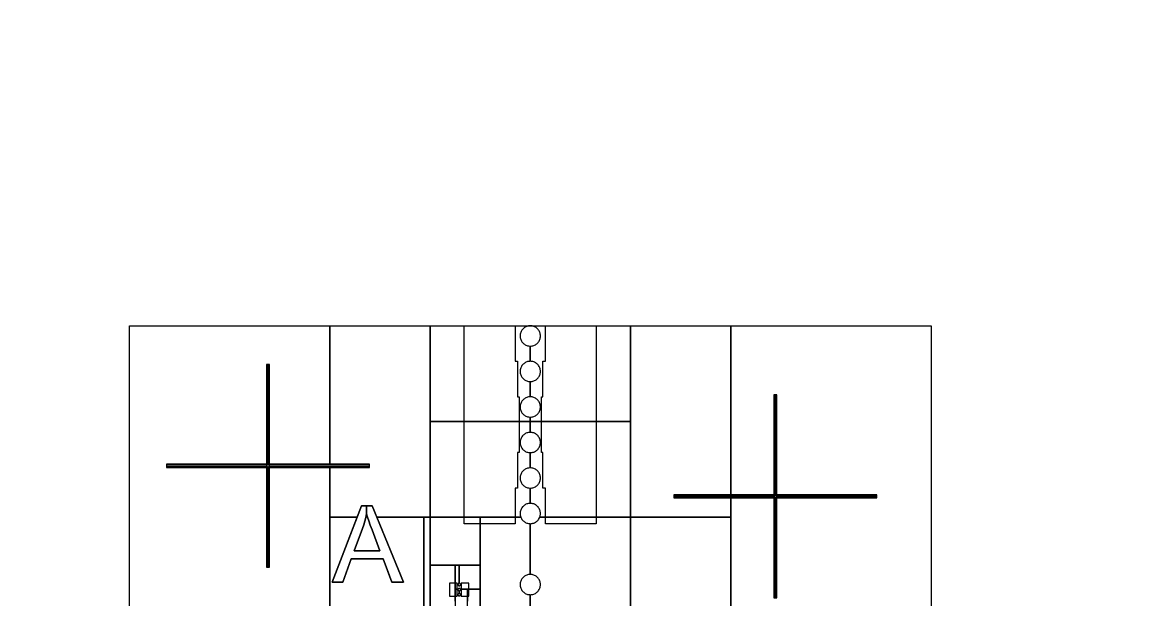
# Model space of a CAD drawing. Extents: x -52 to 52, y -50 to 50.
# Drawn here: x -41.76 to -39.536, y 4.426 to 5.563 of the extents above; entities that cross this region are included whole.
import ezdxf

# ---------------------------------------------------------------- set-up
doc = ezdxf.new("R2010")
doc.units = 0
for name, color, linetype in [('helperLayer', 6, 'CONTINUOUS'), ('largegap', 4, 'CONTINUOUS'), ('smallgap', 3, 'CONTINUOUS')]:
    doc.layers.add(name, color=color, linetype=linetype)

# ---------------------------------------------------------------- blocks, each defined once
blk = doc.blocks.new('Markers')
at = {"layer": 'largegap', "linetype": 'CONTINUOUS'}
for points in [[(-40.89, 4.565), (-40.89, 4.955), (-40.79, 4.955), (-40.79, 4.885), (-40.785, 4.885), (-40.785, 4.815), (-40.782, 4.815), (-40.782, 4.705), (-40.785, 4.705), (-40.785, 4.635), (-40.79, 4.635), (-40.79, 4.565), (-40.89, 4.565)], [(-40.89, 4.565), (-40.89, 4.955), (-40.79, 4.955), (-40.79, 4.885), (-40.785, 4.885), (-40.785, 4.815), (-40.782, 4.815), (-40.782, 4.705), (-40.785, 4.705), (-40.785, 4.635), (-40.79, 4.635), (-40.79, 4.565), (-40.89, 4.565)], [(-40.73, 4.565), (-40.73, 4.635), (-40.735, 4.635), (-40.735, 4.705), (-40.738, 4.705), (-40.738, 4.815), (-40.735, 4.815), (-40.735, 4.885), (-40.73, 4.885), (-40.73, 4.955), (-40.63, 4.955), (-40.63, 4.565), (-40.73, 4.565)], [(-40.73, 4.565), (-40.73, 4.635), (-40.735, 4.635), (-40.735, 4.705), (-40.738, 4.705), (-40.738, 4.815), (-40.735, 4.815), (-40.735, 4.885), (-40.73, 4.885), (-40.73, 4.955), (-40.63, 4.955), (-40.63, 4.565), (-40.73, 4.565)], [(-41.28, 4.479), (-41.274, 4.479), (-41.274, 4.879), (-41.28, 4.879), (-41.28, 4.479)], [(-40.28, 4.419), (-40.274, 4.419), (-40.274, 4.819), (-40.28, 4.819), (-40.28, 4.419)], [(-41.477, 4.676), (-41.077, 4.676), (-41.077, 4.682), (-41.477, 4.682), (-41.477, 4.676)], [(-40.477, 4.616), (-40.077, 4.616), (-40.077, 4.622), (-40.477, 4.622), (-40.477, 4.616)], [(-41.082469, 4.584243), (-41.082469, 4.6), (-41.071317, 4.6), (-41.009925, 4.45), (-41.032538, 4.45), (-41.050034, 4.49543), (-41.112756, 4.49543), (-41.129229, 4.45), (-41.150307, 4.45), (-41.092701, 4.6), (-41.082469, 4.6), (-41.082469, 4.584243), (-41.084106, 4.576978), (-41.085948, 4.569816), (-41.088097, 4.562653), (-41.090553, 4.555593), (-41.107026, 4.511596), (-41.056173, 4.511596), (-41.071828, 4.553138), (-41.075205, 4.562142), (-41.07807, 4.570327), (-41.080525, 4.577694), (-41.082469, 4.584243)], [(-40.919, 4.422), (-40.904, 4.422), (-40.904, 4.448), (-40.919, 4.448), (-40.919, 4.422)], [(-40.919, 4.422), (-40.904, 4.422), (-40.904, 4.448), (-40.919, 4.448), (-40.919, 4.422)], [(-40.896, 4.422), (-40.881, 4.422), (-40.881, 4.448), (-40.896, 4.448), (-40.896, 4.422)], [(-40.896, 4.422), (-40.881, 4.422), (-40.881, 4.448), (-40.896, 4.448), (-40.896, 4.422)]]:
    blk.add_lwpolyline(points, close=True, dxfattribs=at)
at = {"layer": 'smallgap', "linetype": 'CONTINUOUS'}
for points in [[(-41.55, 4.955001), (-41.278, 4.955001), (-41.155, 4.955001), (-41.155, 4.68), (-41.276, 4.68), (-41.276, 4.879), (-41.278, 4.879), (-41.278, 4.68), (-41.477, 4.68), (-41.477, 4.678), (-41.278, 4.678), (-41.278, 4.479), (-41.276, 4.479), (-41.276, 4.678), (-41.155, 4.678), (-41.155, 4.200001), (-41.55, 4.200001), (-41.55, 4.955001)], [(-41.155, 4.68), (-41.155, 4.955001), (-40.9575, 4.955001), (-40.9575, 4.577501), (-41.062109, 4.577501), (-41.071317, 4.6), (-41.092701, 4.6), (-41.101342, 4.577501), (-41.155, 4.577501), (-41.155, 4.678), (-41.077, 4.678), (-41.077, 4.68), (-41.155, 4.68)], [(-40.9575, 4.766251), (-40.9575, 4.955001), (-40.76, 4.955001), (-40.761743, 4.954925), (-40.763473, 4.954697), (-40.765176, 4.95432), (-40.76684, 4.953795), (-40.768452, 4.953127), (-40.77, 4.952322), (-40.771472, 4.951384), (-40.772856, 4.950322), (-40.774142, 4.949143), (-40.775321, 4.947857), (-40.776383, 4.946473), (-40.777321, 4.945001), (-40.778126, 4.943453), (-40.778794, 4.941841), (-40.779319, 4.940177), (-40.779696, 4.938474), (-40.779924, 4.936744), (-40.78, 4.935001), (-40.779924, 4.933258), (-40.779696, 4.931528), (-40.779319, 4.929825), (-40.778794, 4.928161), (-40.778126, 4.926549), (-40.777321, 4.925001), (-40.776383, 4.923529), (-40.775321, 4.922145), (-40.774142, 4.920859), (-40.772856, 4.91968), (-40.771472, 4.918618), (-40.77, 4.91768), (-40.768452, 4.916875), (-40.76684, 4.916207), (-40.765176, 4.915682), (-40.763473, 4.915305), (-40.761743, 4.915077), (-40.76, 4.915001), (-40.76, 4.885001), (-40.761743, 4.884925), (-40.763473, 4.884697), (-40.765176, 4.88432), (-40.76684, 4.883795), (-40.768452, 4.883127), (-40.77, 4.882322), (-40.771472, 4.881384), (-40.772856, 4.880322), (-40.774142, 4.879143), (-40.775321, 4.877857), (-40.776383, 4.876473), (-40.777321, 4.875001), (-40.778126, 4.873453), (-40.778794, 4.871841), (-40.779319, 4.870177), (-40.779696, 4.868474), (-40.779924, 4.866744), (-40.78, 4.865001), (-40.779924, 4.863258), (-40.779696, 4.861528), (-40.779319, 4.859825), (-40.778794, 4.858161), (-40.778126, 4.856549), (-40.777321, 4.855001), (-40.776383, 4.853529), (-40.775321, 4.852145), (-40.774142, 4.850859), (-40.772856, 4.84968), (-40.771472, 4.848618), (-40.77, 4.84768), (-40.768452, 4.846875), (-40.76684, 4.846207), (-40.765176, 4.845682), (-40.763473, 4.845305), (-40.761743, 4.845077), (-40.76, 4.845001), (-40.76, 4.815001), (-40.761743, 4.814925), (-40.763473, 4.814697), (-40.765176, 4.81432), (-40.76684, 4.813795), (-40.768452, 4.813127), (-40.77, 4.812322), (-40.771472, 4.811384), (-40.772856, 4.810322), (-40.774142, 4.809143), (-40.775321, 4.807857), (-40.776383, 4.806473), (-40.777321, 4.805001), (-40.778126, 4.803453), (-40.778794, 4.801841), (-40.779319, 4.800177), (-40.779696, 4.798474), (-40.779924, 4.796744), (-40.78, 4.795001), (-40.779924, 4.793258), (-40.779696, 4.791528), (-40.779319, 4.789825), (-40.778794, 4.788161), (-40.778126, 4.786549), (-40.777321, 4.785001), (-40.776383, 4.783529), (-40.775321, 4.782145), (-40.774142, 4.780859), (-40.772856, 4.77968), (-40.771472, 4.778618), (-40.77, 4.77768), (-40.768452, 4.776875), (-40.76684, 4.776207), (-40.765176, 4.775682), (-40.763473, 4.775305), (-40.761743, 4.775077), (-40.76, 4.775001), (-40.76, 4.766251), (-40.9575, 4.766251)], [(-40.758257, 4.954925), (-40.76, 4.955001), (-40.5625, 4.955001), (-40.5625, 4.766251), (-40.76, 4.766251), (-40.76, 4.775001), (-40.758257, 4.775077), (-40.756527, 4.775305), (-40.754824, 4.775682), (-40.75316, 4.776207), (-40.751548, 4.776875), (-40.75, 4.77768), (-40.748528, 4.778618), (-40.747144, 4.77968), (-40.745858, 4.780859), (-40.744679, 4.782145), (-40.743617, 4.783529), (-40.742679, 4.785001), (-40.741874, 4.786549), (-40.741206, 4.788161), (-40.740681, 4.789825), (-40.740304, 4.791528), (-40.740076, 4.793258), (-40.74, 4.795001), (-40.740076, 4.796744), (-40.740304, 4.798474), (-40.740681, 4.800177), (-40.741206, 4.801841), (-40.741874, 4.803453), (-40.742679, 4.805001), (-40.743617, 4.806473), (-40.744679, 4.807857), (-40.745858, 4.809143), (-40.747144, 4.810322), (-40.748528, 4.811384), (-40.75, 4.812322), (-40.751548, 4.813127), (-40.75316, 4.813795), (-40.754824, 4.81432), (-40.756527, 4.814697), (-40.758257, 4.814925), (-40.76, 4.815001), (-40.76, 4.845001), (-40.758257, 4.845077), (-40.756527, 4.845305), (-40.754824, 4.845682), (-40.75316, 4.846207), (-40.751548, 4.846875), (-40.75, 4.84768), (-40.748528, 4.848618), (-40.747144, 4.84968), (-40.745858, 4.850859), (-40.744679, 4.852145), (-40.743617, 4.853529), (-40.742679, 4.855001), (-40.741874, 4.856549), (-40.741206, 4.858161), (-40.740681, 4.859825), (-40.740304, 4.861528), (-40.740076, 4.863258), (-40.74, 4.865001), (-40.740076, 4.866744), (-40.740304, 4.868474), (-40.740681, 4.870177), (-40.741206, 4.871841), (-40.741874, 4.873453), (-40.742679, 4.875001), (-40.743617, 4.876473), (-40.744679, 4.877857), (-40.745858, 4.879143), (-40.747144, 4.880322), (-40.748528, 4.881384), (-40.75, 4.882322), (-40.751548, 4.883127), (-40.75316, 4.883795), (-40.754824, 4.88432), (-40.756527, 4.884697), (-40.758257, 4.884925), (-40.76, 4.885001), (-40.76, 4.915001), (-40.758257, 4.915077), (-40.756527, 4.915305), (-40.754824, 4.915682), (-40.75316, 4.916207), (-40.751548, 4.916875), (-40.75, 4.91768), (-40.748528, 4.918618), (-40.747144, 4.91968), (-40.745858, 4.920859), (-40.744679, 4.922145), (-40.743617, 4.923529), (-40.742679, 4.925001), (-40.741874, 4.926549), (-40.741206, 4.928161), (-40.740681, 4.929825), (-40.740304, 4.931528), (-40.740076, 4.933258), (-40.74, 4.935001), (-40.740076, 4.936744), (-40.740304, 4.938474), (-40.740681, 4.940177), (-40.741206, 4.941841), (-40.741874, 4.943453), (-40.742679, 4.945001), (-40.743617, 4.946473), (-40.744679, 4.947857), (-40.745858, 4.949143), (-40.747144, 4.950322), (-40.748528, 4.951384), (-40.75, 4.952322), (-40.751548, 4.953127), (-40.75316, 4.953795), (-40.754824, 4.95432), (-40.756527, 4.954697), (-40.758257, 4.954925)], [(-40.5625, 4.577501), (-40.5625, 4.955001), (-40.365, 4.955001), (-40.365, 4.62), (-40.477, 4.62), (-40.477, 4.618), (-40.365, 4.618), (-40.365, 4.577501), (-40.5625, 4.577501)], [(-40.365, 4.955001), (-40.278, 4.955001), (-39.97, 4.955001), (-39.97, 4.200001), (-40.365, 4.200001), (-40.365, 4.618), (-40.278, 4.618), (-40.278, 4.419), (-40.276, 4.419), (-40.276, 4.618), (-40.077, 4.618), (-40.077, 4.62), (-40.276, 4.62), (-40.276, 4.819), (-40.278, 4.819), (-40.278, 4.62), (-40.365, 4.62), (-40.365, 4.955001)], [(-40.9575, 4.577501), (-40.9575, 4.766251), (-40.76, 4.766251), (-40.76, 4.745001), (-40.761743, 4.744925), (-40.763473, 4.744697), (-40.765176, 4.74432), (-40.76684, 4.743795), (-40.768452, 4.743127), (-40.77, 4.742322), (-40.771472, 4.741384), (-40.772856, 4.740322), (-40.774142, 4.739143), (-40.775321, 4.737857), (-40.776383, 4.736473), (-40.777321, 4.735001), (-40.778126, 4.733453), (-40.778794, 4.731841), (-40.779319, 4.730177), (-40.779696, 4.728474), (-40.779924, 4.726744), (-40.78, 4.725001), (-40.779924, 4.723258), (-40.779696, 4.721528), (-40.779319, 4.719825), (-40.778794, 4.718161), (-40.778126, 4.716549), (-40.777321, 4.715001), (-40.776383, 4.713529), (-40.775321, 4.712145), (-40.774142, 4.710859), (-40.772856, 4.70968), (-40.771472, 4.708618), (-40.77, 4.70768), (-40.768452, 4.706875), (-40.76684, 4.706207), (-40.765176, 4.705682), (-40.763473, 4.705305), (-40.761743, 4.705077), (-40.76, 4.705001), (-40.76, 4.675001), (-40.761743, 4.674925), (-40.763473, 4.674697), (-40.765176, 4.67432), (-40.76684, 4.673795), (-40.768452, 4.673127), (-40.77, 4.672322), (-40.771472, 4.671384), (-40.772856, 4.670322), (-40.774142, 4.669143), (-40.775321, 4.667857), (-40.776383, 4.666473), (-40.777321, 4.665001), (-40.778126, 4.663453), (-40.778794, 4.661841), (-40.779319, 4.660177), (-40.779696, 4.658474), (-40.779924, 4.656744), (-40.78, 4.655001), (-40.779924, 4.653258), (-40.779696, 4.651528), (-40.779319, 4.649825), (-40.778794, 4.648161), (-40.778126, 4.646549), (-40.777321, 4.645001), (-40.776383, 4.643529), (-40.775321, 4.642145), (-40.774142, 4.640859), (-40.772856, 4.63968), (-40.771472, 4.638618), (-40.77, 4.63768), (-40.768452, 4.636875), (-40.76684, 4.636207), (-40.765176, 4.635682), (-40.763473, 4.635305), (-40.761743, 4.635077), (-40.76, 4.635001), (-40.76, 4.605001), (-40.761743, 4.604925), (-40.763473, 4.604697), (-40.765176, 4.60432), (-40.76684, 4.603795), (-40.768452, 4.603127), (-40.77, 4.602322), (-40.771472, 4.601384), (-40.772856, 4.600322), (-40.774142, 4.599143), (-40.775321, 4.597857), (-40.776383, 4.596473), (-40.777321, 4.595001), (-40.778126, 4.593453), (-40.778794, 4.591841), (-40.779319, 4.590177), (-40.779696, 4.588474), (-40.779924, 4.586744), (-40.78, 4.585001), (-40.779924, 4.583258), (-40.779696, 4.581528), (-40.779319, 4.579825), (-40.778794, 4.578161), (-40.778521, 4.577501), (-40.9575, 4.577501)], [(-40.76, 4.745001), (-40.76, 4.766251), (-40.5625, 4.766251), (-40.5625, 4.577501), (-40.741479, 4.577501), (-40.741206, 4.578161), (-40.740681, 4.579825), (-40.740304, 4.581528), (-40.740076, 4.583258), (-40.74, 4.585001), (-40.740076, 4.586744), (-40.740304, 4.588474), (-40.740681, 4.590177), (-40.741206, 4.591841), (-40.741874, 4.593453), (-40.742679, 4.595001), (-40.743617, 4.596473), (-40.744679, 4.597857), (-40.745858, 4.599143), (-40.747144, 4.600322), (-40.748528, 4.601384), (-40.75, 4.602322), (-40.751548, 4.603127), (-40.75316, 4.603795), (-40.754824, 4.60432), (-40.756527, 4.604697), (-40.758257, 4.604925), (-40.76, 4.605001), (-40.76, 4.635001), (-40.758257, 4.635077), (-40.756527, 4.635305), (-40.754824, 4.635682), (-40.75316, 4.636207), (-40.751548, 4.636875), (-40.75, 4.63768), (-40.748528, 4.638618), (-40.747144, 4.63968), (-40.745858, 4.640859), (-40.744679, 4.642145), (-40.743617, 4.643529), (-40.742679, 4.645001), (-40.741874, 4.646549), (-40.741206, 4.648161), (-40.740681, 4.649825), (-40.740304, 4.651528), (-40.740076, 4.653258), (-40.74, 4.655001), (-40.740076, 4.656744), (-40.740304, 4.658474), (-40.740681, 4.660177), (-40.741206, 4.661841), (-40.741874, 4.663453), (-40.742679, 4.665001), (-40.743617, 4.666473), (-40.744679, 4.667857), (-40.745858, 4.669143), (-40.747144, 4.670322), (-40.748528, 4.671384), (-40.75, 4.672322), (-40.751548, 4.673127), (-40.75316, 4.673795), (-40.754824, 4.67432), (-40.756527, 4.674697), (-40.758257, 4.674925), (-40.76, 4.675001), (-40.76, 4.705001), (-40.758257, 4.705077), (-40.756527, 4.705305), (-40.754824, 4.705682), (-40.75316, 4.706207), (-40.751548, 4.706875), (-40.75, 4.70768), (-40.748528, 4.708618), (-40.747144, 4.70968), (-40.745858, 4.710859), (-40.744679, 4.712145), (-40.743617, 4.713529), (-40.742679, 4.715001), (-40.741874, 4.716549), (-40.741206, 4.718161), (-40.740681, 4.719825), (-40.740304, 4.721528), (-40.740076, 4.723258), (-40.74, 4.725001), (-40.740076, 4.726744), (-40.740304, 4.728474), (-40.740681, 4.730177), (-40.741206, 4.731841), (-40.741874, 4.733453), (-40.742679, 4.735001), (-40.743617, 4.736473), (-40.744679, 4.737857), (-40.745858, 4.739143), (-40.747144, 4.740322), (-40.748528, 4.741384), (-40.75, 4.742322), (-40.751548, 4.743127), (-40.75316, 4.743795), (-40.754824, 4.74432), (-40.756527, 4.744697), (-40.758257, 4.744925), (-40.76, 4.745001)], [(-41.084106, 4.576978), (-41.082469, 4.584243), (-41.080525, 4.577694), (-41.07807, 4.570327), (-41.075205, 4.562142), (-41.071828, 4.553138), (-41.056173, 4.511596), (-41.107026, 4.511596), (-41.090553, 4.555593), (-41.088097, 4.562653), (-41.085948, 4.569816), (-41.084106, 4.576978)], [(-40.9575, 4.577501), (-40.9, 4.577501), (-40.85875, 4.577501), (-40.85875, 4.483126), (-40.9, 4.483126), (-40.9575, 4.483126), (-40.9575, 4.577501)], [(-40.49, 4.577501), (-40.48, 4.577501), (-40.365, 4.577501), (-40.365, 4.388751), (-40.48, 4.388751), (-40.49, 4.388751), (-40.5, 4.388751), (-40.52, 4.388751), (-40.53, 4.388751), (-40.54, 4.388751), (-40.55, 4.388751), (-40.56, 4.388751), (-40.5625, 4.388751), (-40.5625, 4.577501), (-40.56, 4.577501), (-40.55, 4.577501), (-40.54, 4.577501), (-40.53, 4.577501), (-40.52, 4.577501), (-40.5, 4.577501), (-40.49, 4.577501)], [(-40.9575, 4.388751), (-40.9575, 4.483126), (-40.908125, 4.483126), (-40.908125, 4.388751), (-40.9575, 4.388751)], [(-40.9, 4.447501), (-40.9, 4.483126), (-40.85875, 4.483126), (-40.85875, 4.435939), (-40.897685, 4.435939), (-40.897734, 4.436058), (-40.897835, 4.436251), (-40.897952, 4.436435), (-40.898051, 4.436564), (-40.898085, 4.436608), (-40.898232, 4.436769), (-40.898393, 4.436916), (-40.898566, 4.437049), (-40.89875, 4.437166), (-40.898943, 4.437267), (-40.899145, 4.43735), (-40.899353, 4.437416), (-40.899566, 4.437463), (-40.899782, 4.437491), (-40.9, 4.437501), (-40.900218, 4.437491), (-40.900434, 4.437463), (-40.900647, 4.437416), (-40.900855, 4.43735), (-40.901057, 4.437267), (-40.90125, 4.437166), (-40.901434, 4.437049), (-40.901607, 4.436916), (-40.901768, 4.436769), (-40.901915, 4.436608), (-40.901949, 4.436564), (-40.902048, 4.436435), (-40.902165, 4.436251), (-40.902266, 4.436058), (-40.902315, 4.435939), (-40.908125, 4.435939), (-40.908125, 4.483126), (-40.9, 4.483126), (-40.9, 4.447501), (-40.900218, 4.447491), (-40.900434, 4.447463), (-40.900647, 4.447416), (-40.900855, 4.44735), (-40.901057, 4.447267), (-40.90125, 4.447166), (-40.901434, 4.447049), (-40.901607, 4.446916), (-40.901768, 4.446769), (-40.901915, 4.446608), (-40.902048, 4.446435), (-40.902165, 4.446251), (-40.902266, 4.446058), (-40.902349, 4.445856), (-40.902415, 4.445648), (-40.902462, 4.445435), (-40.90249, 4.445219), (-40.9025, 4.445001), (-40.90249, 4.444783), (-40.902462, 4.444567), (-40.902415, 4.444354), (-40.902349, 4.444146), (-40.902266, 4.443944), (-40.902165, 4.443751), (-40.902048, 4.443567), (-40.901915, 4.443394), (-40.901768, 4.443233), (-40.901607, 4.443086), (-40.901434, 4.442953), (-40.90125, 4.442836), (-40.901057, 4.442735), (-40.900855, 4.442652), (-40.900647, 4.442586), (-40.900434, 4.442539), (-40.900218, 4.442511), (-40.9, 4.442501), (-40.899782, 4.442511), (-40.899566, 4.442539), (-40.899353, 4.442586), (-40.899145, 4.442652), (-40.898943, 4.442735), (-40.89875, 4.442836), (-40.898566, 4.442953), (-40.898393, 4.443086), (-40.898232, 4.443233), (-40.898085, 4.443394), (-40.897952, 4.443567), (-40.897835, 4.443751), (-40.897734, 4.443944), (-40.897651, 4.444146), (-40.897585, 4.444354), (-40.897538, 4.444567), (-40.89751, 4.444783), (-40.8975, 4.445001), (-40.89751, 4.445219), (-40.897538, 4.445435), (-40.897585, 4.445648), (-40.897651, 4.445856), (-40.897734, 4.446058), (-40.897835, 4.446251), (-40.897952, 4.446435), (-40.898085, 4.446608), (-40.898232, 4.446769), (-40.898393, 4.446916), (-40.898566, 4.447049), (-40.89875, 4.447166), (-40.898943, 4.447267), (-40.899145, 4.44735), (-40.899353, 4.447416), (-40.899566, 4.447463), (-40.899782, 4.447491), (-40.9, 4.447501)], [(-40.883438, 4.388751), (-40.883438, 4.435939), (-40.85875, 4.435939), (-40.85875, 4.388751), (-40.883438, 4.388751)]]:
    blk.add_lwpolyline(points, close=True, dxfattribs=at)
for points in [[(-41.155, 4.200001), (-41.155, 4.577501), (-41.101342, 4.577501), (-41.150307, 4.45), (-41.129229, 4.45), (-41.112756, 4.49543), (-41.050034, 4.49543), (-41.04, 4.469376), (-41.032538, 4.45), (-41.009925, 4.45), (-41.062109, 4.577501), (-40.97, 4.577501), (-40.97, 4.377501)], [(-40.97, 4.377501), (-40.97, 4.577501), (-40.97, 4.577501), (-40.96, 4.577501), (-40.9575, 4.577501), (-40.9575, 4.375001)], [(-40.85875, 4.388751), (-40.85875, 4.577501), (-40.778521, 4.577501), (-40.778126, 4.576549), (-40.777321, 4.575001), (-40.776383, 4.573529), (-40.775321, 4.572145), (-40.774142, 4.570859), (-40.772856, 4.56968), (-40.771472, 4.568618), (-40.77, 4.56768), (-40.768452, 4.566875), (-40.76684, 4.566207), (-40.765176, 4.565682), (-40.763473, 4.565305), (-40.761743, 4.565077), (-40.76, 4.565001), (-40.76, 4.465001), (-40.761743, 4.464925), (-40.763473, 4.464697), (-40.765176, 4.46432), (-40.76684, 4.463795), (-40.768452, 4.463127), (-40.77, 4.462322), (-40.771472, 4.461384), (-40.771645, 4.461251), (-40.772856, 4.460322), (-40.774142, 4.459143), (-40.775321, 4.457857), (-40.776383, 4.456473), (-40.777321, 4.455001), (-40.778126, 4.453453), (-40.778794, 4.451841), (-40.779319, 4.450177), (-40.779696, 4.448474), (-40.779924, 4.446744), (-40.78, 4.445001), (-40.779924, 4.443258), (-40.779696, 4.441528), (-40.779319, 4.439825), (-40.778794, 4.438161), (-40.778126, 4.436549), (-40.777321, 4.435001), (-40.776383, 4.433529), (-40.775321, 4.432145), (-40.774142, 4.430859), (-40.772856, 4.42968), (-40.771472, 4.428618), (-40.77, 4.42768), (-40.768452, 4.426875), (-40.76684, 4.426207), (-40.765176, 4.425682), (-40.763473, 4.425305), (-40.761743, 4.425077), (-40.76, 4.425001), (-40.76, 4.395001)], [(-40.76, 4.395001), (-40.76, 4.425001), (-40.758257, 4.425077), (-40.756527, 4.425305), (-40.754824, 4.425682), (-40.75316, 4.426207), (-40.751548, 4.426875), (-40.75, 4.42768), (-40.748528, 4.428618), (-40.747144, 4.42968), (-40.745858, 4.430859), (-40.744679, 4.432145), (-40.743617, 4.433529), (-40.742679, 4.435001), (-40.741874, 4.436549), (-40.741206, 4.438161), (-40.740681, 4.439825), (-40.740304, 4.441528), (-40.740076, 4.443258), (-40.74, 4.445001), (-40.740076, 4.446744), (-40.740304, 4.448474), (-40.740681, 4.450177), (-40.741206, 4.451841), (-40.741874, 4.453453), (-40.742679, 4.455001), (-40.743617, 4.456473), (-40.744679, 4.457857), (-40.745858, 4.459143), (-40.747144, 4.460322), (-40.748528, 4.461384), (-40.75, 4.462322), (-40.751548, 4.463127), (-40.75316, 4.463795), (-40.754824, 4.46432), (-40.756527, 4.464697), (-40.758257, 4.464925), (-40.76, 4.465001), (-40.76, 4.565001), (-40.758257, 4.565077), (-40.756527, 4.565305), (-40.754824, 4.565682), (-40.75316, 4.566207), (-40.751548, 4.566875), (-40.75, 4.56768), (-40.748528, 4.568618), (-40.747144, 4.56968), (-40.745858, 4.570859), (-40.744679, 4.572145), (-40.743617, 4.573529), (-40.742679, 4.575001), (-40.741874, 4.576549), (-40.741479, 4.577501), (-40.62, 4.577501), (-40.61, 4.577501), (-40.6, 4.577501), (-40.58, 4.577501), (-40.58, 4.577501), (-40.57, 4.577501), (-40.5625, 4.577501), (-40.5625, 4.388751)], [(-40.908125, 4.412345), (-40.908125, 4.435939), (-40.902315, 4.435939), (-40.902349, 4.435856), (-40.902415, 4.435648), (-40.902462, 4.435435), (-40.90249, 4.435219), (-40.9025, 4.435001), (-40.90249, 4.434783), (-40.902462, 4.434567), (-40.902415, 4.434354), (-40.902349, 4.434146), (-40.902266, 4.433944), (-40.902165, 4.433751), (-40.902048, 4.433567), (-40.901915, 4.433394), (-40.901768, 4.433233), (-40.901607, 4.433086), (-40.901434, 4.432953), (-40.90125, 4.432836), (-40.901057, 4.432735), (-40.900855, 4.432652), (-40.900647, 4.432586), (-40.900434, 4.432539), (-40.900218, 4.432511), (-40.9, 4.432501), (-40.9, 4.427501), (-40.900218, 4.427491), (-40.900434, 4.427463), (-40.900647, 4.427416), (-40.900855, 4.42735), (-40.901057, 4.427267), (-40.90125, 4.427166), (-40.901434, 4.427049), (-40.901607, 4.426916), (-40.901768, 4.426769), (-40.901915, 4.426608), (-40.902048, 4.426435), (-40.902165, 4.426251), (-40.902266, 4.426058), (-40.902349, 4.425856), (-40.902415, 4.425648), (-40.902462, 4.425435), (-40.90249, 4.425219), (-40.9025, 4.425001), (-40.90249, 4.424783), (-40.902462, 4.424567), (-40.902415, 4.424354), (-40.902349, 4.424146), (-40.902266, 4.423944), (-40.902165, 4.423751), (-40.902048, 4.423567), (-40.901915, 4.423394), (-40.901768, 4.423233), (-40.901607, 4.423086), (-40.901434, 4.422953), (-40.90125, 4.422836), (-40.901057, 4.422735), (-40.900855, 4.422652), (-40.900647, 4.422586), (-40.900434, 4.422539), (-40.900218, 4.422511), (-40.9, 4.422501), (-40.899782, 4.422511), (-40.899566, 4.422539), (-40.899353, 4.422586), (-40.899145, 4.422652), (-40.898943, 4.422735), (-40.89875, 4.422836), (-40.898566, 4.422953), (-40.898393, 4.423086), (-40.898232, 4.423233), (-40.898085, 4.423394), (-40.897952, 4.423567), (-40.897835, 4.423751), (-40.897734, 4.423944), (-40.897651, 4.424146), (-40.897585, 4.424354), (-40.897538, 4.424567), (-40.89751, 4.424783), (-40.8975, 4.425001), (-40.89751, 4.425219), (-40.897538, 4.425435), (-40.897585, 4.425648), (-40.897651, 4.425856), (-40.897734, 4.426058), (-40.897835, 4.426251), (-40.897952, 4.426435), (-40.898085, 4.426608), (-40.898232, 4.426769), (-40.898393, 4.426916), (-40.898566, 4.427049), (-40.89875, 4.427166), (-40.898943, 4.427267), (-40.899145, 4.42735), (-40.899353, 4.427416), (-40.899566, 4.427463), (-40.899782, 4.427491), (-40.9, 4.427501), (-40.9, 4.432501), (-40.9, 4.432501), (-40.899782, 4.432511), (-40.899566, 4.432539), (-40.899353, 4.432586), (-40.899145, 4.432652), (-40.898943, 4.432735), (-40.89875, 4.432836), (-40.898566, 4.432953), (-40.898393, 4.433086), (-40.898232, 4.433233), (-40.898085, 4.433394), (-40.897952, 4.433567), (-40.897835, 4.433751), (-40.897734, 4.433944), (-40.897651, 4.434146), (-40.897585, 4.434354), (-40.897538, 4.434567), (-40.89751, 4.434783), (-40.8975, 4.435001), (-40.89751, 4.435219), (-40.897538, 4.435435), (-40.897585, 4.435648), (-40.897651, 4.435856), (-40.897651, 4.435856), (-40.897685, 4.435939), (-40.883438, 4.435939), (-40.883438, 4.412345)]]:
    blk.add_lwpolyline(points, dxfattribs=at)

msp = doc.modelspace()

# ---------------------------------------------------------------- linework, layer by layer
at = {"layer": 'helperLayer', "linetype": 'CONTINUOUS'}
msp.add_circle((0, 0), 50, dxfattribs=at)

# ---------------------------------------------------------------- block references
msp.add_blockref('Markers', (0, 0.01))

doc.saveas('drawing.dxf')
